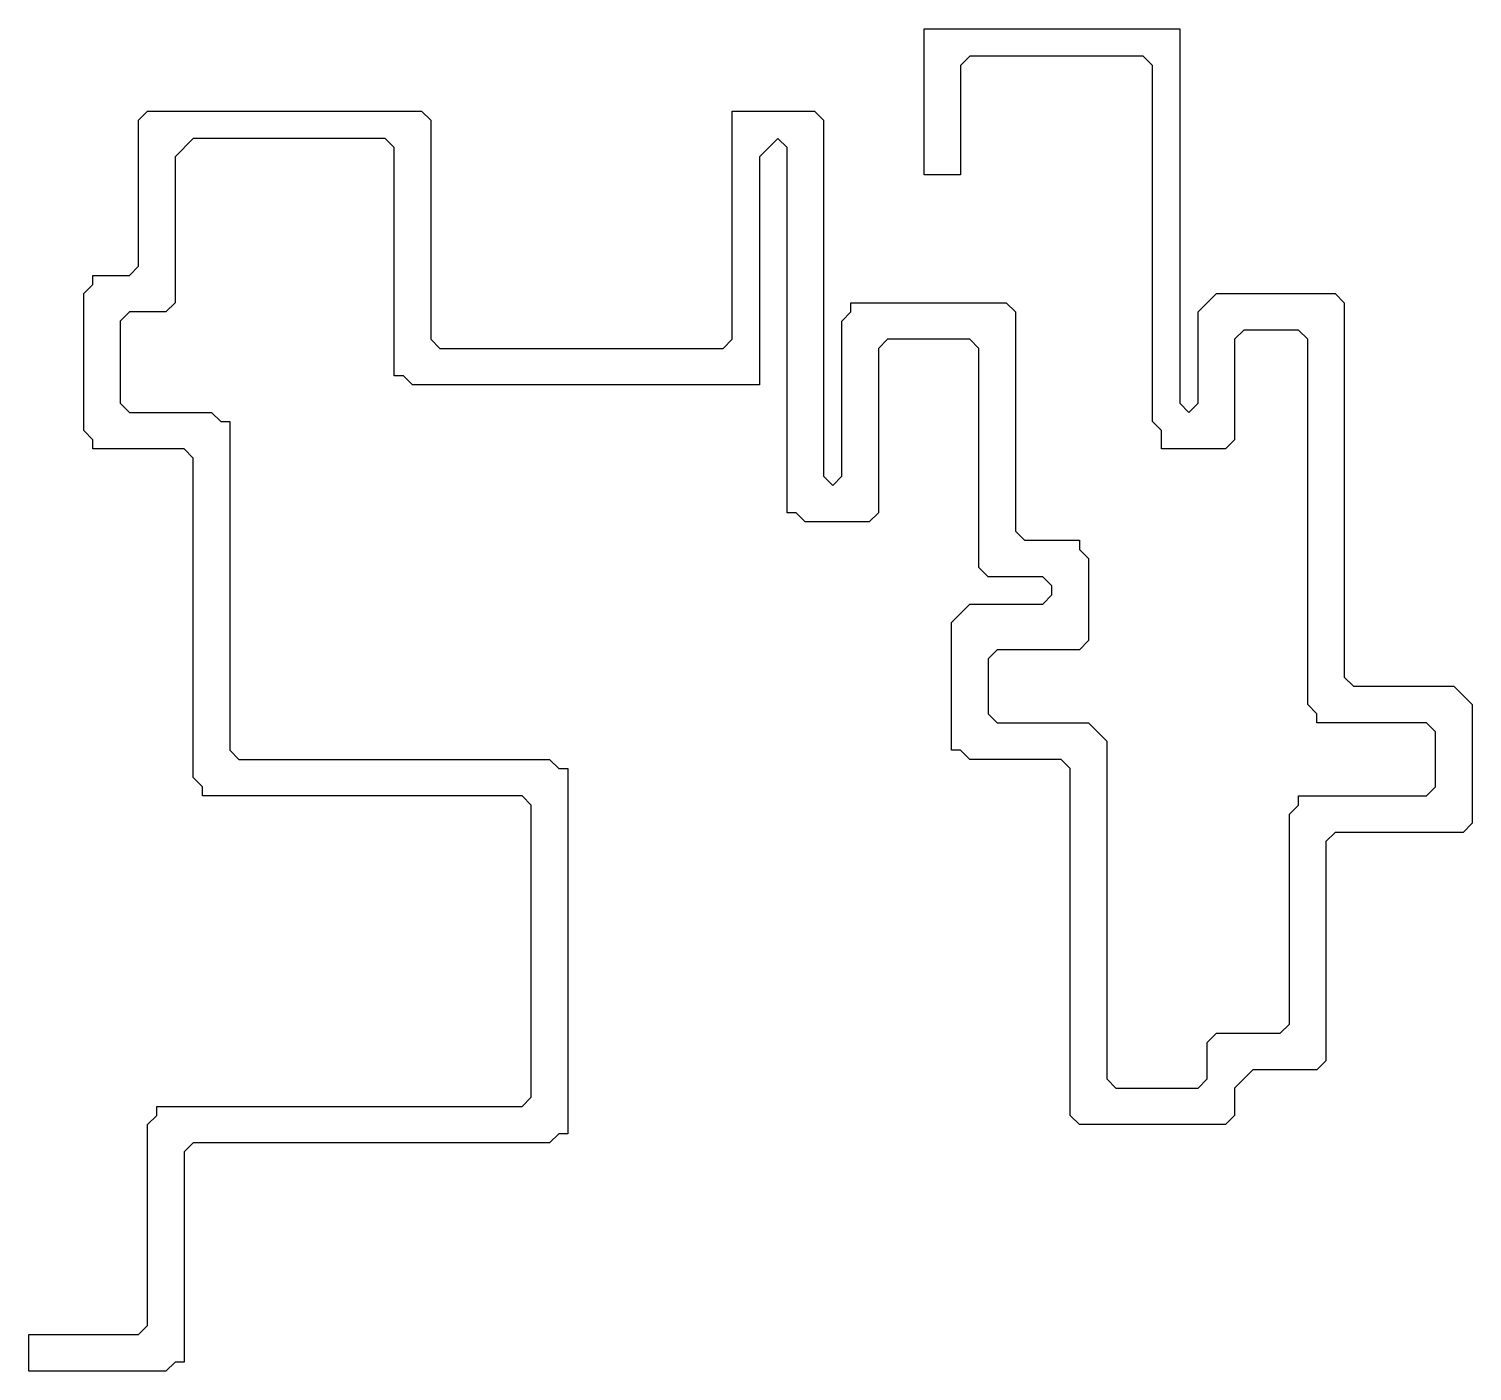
# Model space of a CAD drawing. Header units: metres. Extents: x 0 to 158, y 68 to 215.
import ezdxf

# ---------------------------------------------------------------- set-up
doc = ezdxf.new("R2010")
doc.units = ezdxf.units.M

msp = doc.modelspace()

# ---------------------------------------------------------------- linework, layer by layer
msp.add_lwpolyline([(0, 68), (0, 72), (12, 72), (13, 73), (13, 95), (14, 96), (14, 97), (54, 97), (55, 98), (55, 130), (54, 131), (19, 131), (19, 132), (18, 133), (18, 168), (17, 169), (7, 169), (7, 170), (6, 171), (6, 186), (7, 187), (7, 188), (11, 188), (12, 189), (12, 205), (13, 206), (43, 206), (44, 205), (44, 181), (45, 180), (76, 180), (77, 181), (77, 206), (86, 206), (87, 205), (87, 166), (88, 165), (89, 166), (89, 183), (90, 184), (90, 185), (107, 185), (108, 184), (108, 160), (109, 159), (115, 159), (115, 158), (116, 157), (116, 148), (115, 147), (106, 147), (105, 146), (105, 140), (106, 139), (116, 139), (118, 137), (118, 100), (119, 99), (128, 99), (129, 100), (129, 104), (130, 105), (137, 105), (138, 106), (138, 129), (139, 130), (139, 131), (153, 131), (154, 132), (154, 138), (153, 139), (141, 139), (141, 140), (140, 141), (140, 181), (139, 182), (133, 182), (132, 181), (132, 170), (131, 169), (124, 169), (124, 171), (123, 172), (123, 211), (122, 212), (103, 212), (102, 211), (102, 199), (98, 199), (98, 215), (126, 215), (126, 174), (127, 173), (128, 174), (128, 184), (130, 186), (143, 186), (144, 185), (144, 144), (145, 143), (156, 143), (158, 141), (158, 128), (157, 127), (143, 127), (142, 126), (142, 102), (141, 101), (134, 101), (132, 99), (132, 96), (131, 95), (115, 95), (114, 96), (114, 134), (113, 135), (103, 135), (102, 136), (101, 136), (101, 150), (103, 152), (111, 152), (112, 153), (112, 154), (111, 155), (105, 155), (104, 156), (104, 180), (103, 181), (94, 181), (93, 180), (93, 162), (92, 161), (85, 161), (84, 162), (83, 162), (83, 202), (82, 203), (80, 201), (80, 176), (42, 176), (41, 177), (40, 177), (40, 202), (39, 203), (18, 203), (16, 201), (16, 185), (15, 184), (11, 184), (10, 183), (10, 174), (11, 173), (20, 173), (21, 172), (22, 172), (22, 136), (23, 135), (57, 135), (58, 134), (59, 134), (59, 94), (58, 94), (57, 93), (18, 93), (17, 92), (17, 69), (16, 69), (15, 68), (0, 68)])

doc.saveas('drawing.dxf')
